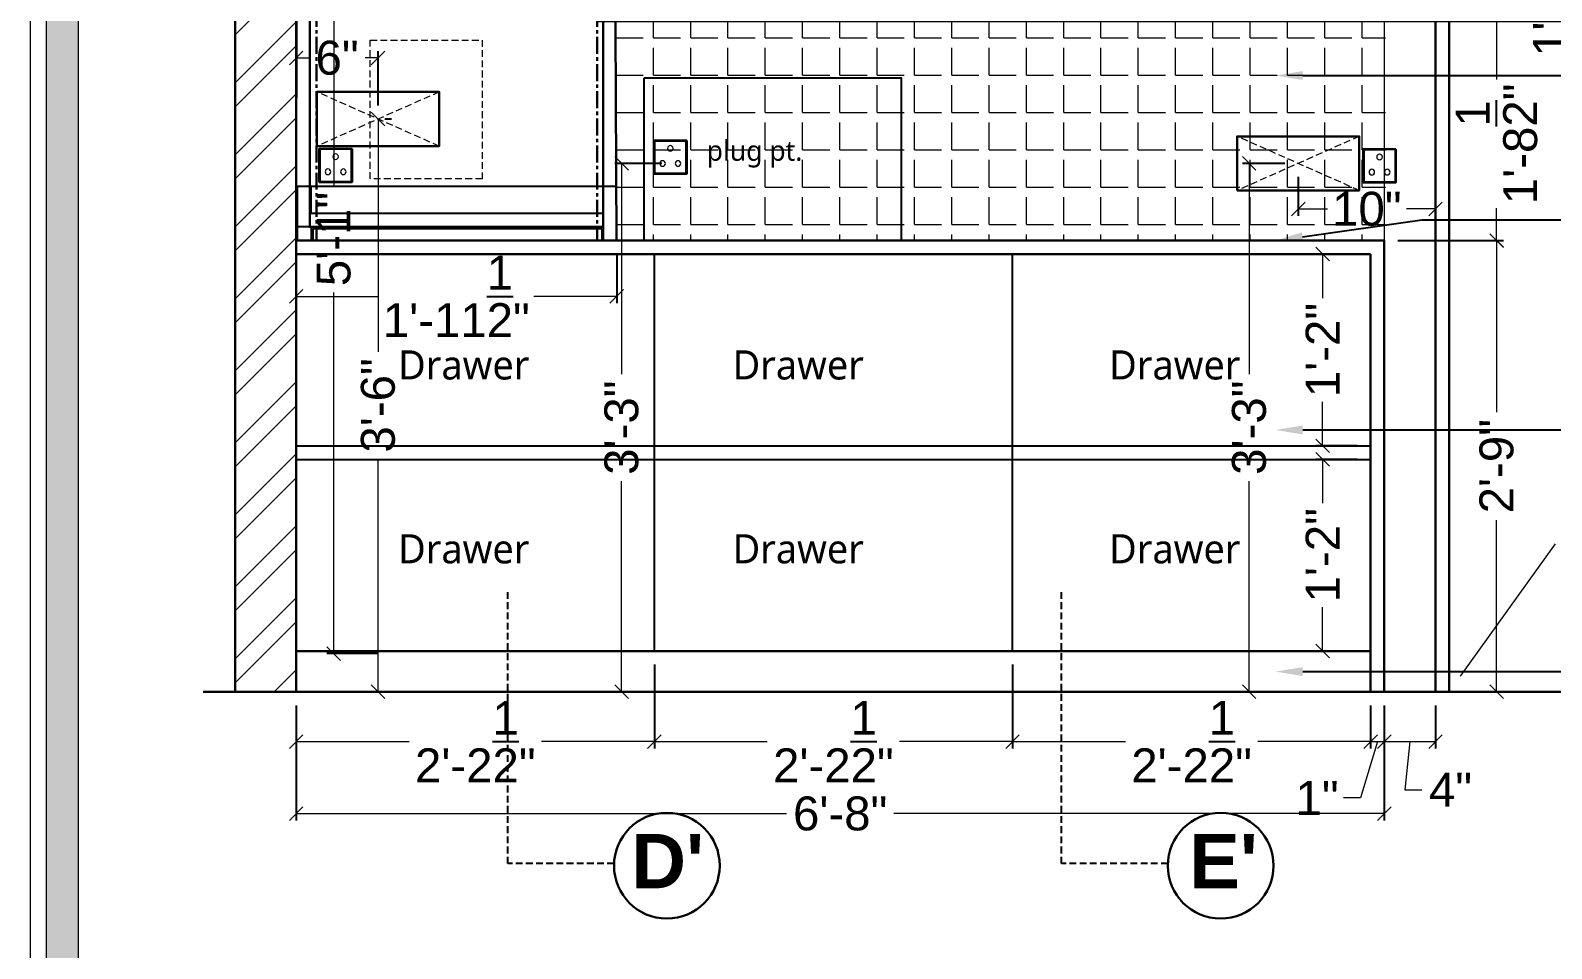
# Model space of a CAD drawing. Header units: millimetres. Extents: x 56222 to 3066687, y -650199 to -121287.
# Drawn here: x 133032.1 to 133144.3, y -185496.6 to -185429 of the extents above; entities that cross this region are included whole.
import ezdxf
from ezdxf import colors
from ezdxf.entities.mleader import LeaderData, LeaderLine
from ezdxf.math import Vec2, Vec3

# ---------------------------------------------------------------- set-up
doc = ezdxf.new("R2010")
doc.units = ezdxf.units.MM
doc.header["$MEASUREMENT"] = 0
doc.header["$PDMODE"] = 35
for name, pattern in [('00 . GROUND FLOOR$0$DASHED', [0.75, 0.5, -0.25]), ('ACAD_ISO02W100', [15, 12, -3]), ('CENTER', [2, 1.25, -0.25, 0.25, -0.25]), ('DASHED', [0.75, 0.5, -0.25]), ('DASHED2', [0.375, 0.25, -0.125]), ('DASHEDX2', [1.5, 1, -0.5])]:
    doc.linetypes.add(name, pattern=pattern)
doc.layers.get('Defpoints').update_dxf_attribs({"color": 220})
doc.layers.add('AR HATCH-7', color=7, linetype='Continuous')
for name, color, linetype, lineweight in [('COLUMN', 1, 'Continuous', 30), ('DIM.', 250, 'Continuous', 13), ('dim05', 1, 'Continuous', 13), ('Dimension', 10, 'DASHEDX2', 20), ('el', 7, 'Continuous', 20), ('ELEC-wires', 1, 'DASHED2', 13), ('Electrical', 84, 'Continuous', 30), ('FURNITURE', 32, 'Continuous', 9), ('FURNITURE-1', 252, 'Continuous', 13), ('hatch-rcc', 251, 'Continuous', 9), ('Text', 7, 'Continuous', 15), ('wall', 7, 'Continuous', 30), ('XX~SLAB ( BEAM )~ ( DIM )', 7, 'Continuous', 9)]:
    doc.layers.add(name, color=color, linetype=linetype, lineweight=lineweight)
doc.styles.add('Arial', font='arial.ttf')
doc.styles.get("Standard").update_dxf_attribs({"font": 'arial.ttf', "height": 6})
doc.styles.add('style4', font='ARIALN.TTF')
doc.dimstyles.new('ISO-25', dxfattribs={"dimtxt": 2.5, "dimasz": 1, "dimexe": 0.5, "dimexo": 1, "dimtad": 0, "dimdec": 1, "dimlunit": 4, "dimtxsty": 'Standard', "dimblk": 'OBLIQUE', "dimcen": 2.5, "dimclrd": 1, "dimclre": 1, "dimclrt": 5, "dimadec": 0, "dimazin": 0, "dimtfac": 1, "dimtdec": 1, "dimtmove": 0, "dimatfit": 3, "dimfxl": 1, "dimlwd": -1, "dimarcsym": 0})

# ---------------------------------------------------------------- blocks, each defined once
blk = doc.blocks.new('erfer')
at = {"layer": 'hatch-rcc', "lineweight": 30}
blk.add_lwpolyline([(1905.9, -1304.21), (1908.38, -1304.21), (1908.38, -1306.73), (1905.9, -1306.73)], close=True, dxfattribs=at)
at = {"layer": 'hatch-rcc'}
blk.add_lwpolyline([(1905.96, -1304.28), (1908.31, -1304.28), (1908.31, -1306.66), (1905.96, -1306.66)], close=True, dxfattribs=at)
for centre in [(1907.14, -1304.81), (1906.56, -1305.95), (1907.72, -1305.95)]:
    blk.add_circle(centre, 0.211, dxfattribs=at)
blk = doc.blocks.new('6616')
at = {"color": 242, "linetype": 'DASHED', "true_color": 0xcd2027}
for p, q in [((386784.79, -36915.77), (386775.78, -36911.78)), ((386784.79, -36911.78), (386775.78, -36915.77))]:
    blk.add_line(p, q, dxfattribs=at)
at = {"layer": 'ELEC-wires', "color": 5, "linetype": 'ByBlock', "lineweight": 30, "ltscale": 4}
blk.add_lwpolyline([(386775.78, -36911.78), (386784.79, -36911.78), (386784.79, -36915.77), (386775.78, -36915.77)], close=True, dxfattribs=at)
blk = doc.blocks.new('_Oblique')
at = {"layer": 'wall', "color": 0, "lineweight": -2}
blk.add_line((-0.5, -0.5), (0.5, 0.5), dxfattribs=at)
blk = doc.blocks.new('*D538')
at = {"layer": 'Defpoints', "color": 0, "lineweight": 30, "transparency": 16777216}
for p in [(133131.96, -185444.46), (133140.25, -185444.46), (133131.96, -185477.71)]:
    blk.add_point(p, dxfattribs=at)
at = {"layer": 'dim05', "color": 1, "linetype": 'Continuous', "lineweight": -2, "transparency": 16777216}
for p, q in [((133132.96, -185444.46), (133140.75, -185444.46)), ((133132.96, -185477.71), (133140.75, -185477.71))]:
    blk.add_line(p, q, dxfattribs=at)
at = {"layer": 'dim05', "color": 1, "linetype": 'Continuous', "transparency": 16777216}
for p, q in [((133140.25, -185444.46), (133140.25, -185457.12)), ((133140.25, -185477.71), (133140.25, -185465.06))]:
    blk.add_line(p, q, dxfattribs=at)
at = {"layer": 'dim05', "color": 1, "transparency": 16777216}
for p, rotation in [((133140.25, -185444.46), 90), ((133140.25, -185477.71), 270)]:
    blk.add_blockref('_Oblique', p, dxfattribs=dict(at, rotation=rotation))
at = {"layer": 'dim05', "color": 5, "lineweight": 25, "transparency": 16777216, "insert": (133140.25, -185461.09), "char_height": 2.5, "attachment_point": 5, "rotation": 90, "style": 'Arial'}
blk.add_mtext('2\'-9"', dxfattribs=at)
blk = doc.blocks.new('*D539')
at = {"layer": 'Defpoints', "color": 0, "lineweight": 30, "transparency": 16777216}
for p in [(133131.96, -185424.03), (133140.25, -185424.03), (133131.96, -185444.47)]:
    blk.add_point(p, dxfattribs=at)
at = {"layer": 'dim05', "color": 1, "linetype": 'Continuous', "lineweight": -2, "transparency": 16777216}
for p, q in [((133132.96, -185424.03), (133140.75, -185424.03)), ((133132.96, -185444.47), (133140.75, -185444.47))]:
    blk.add_line(p, q, dxfattribs=at)
at = {"layer": 'dim05', "color": 1, "linetype": 'Continuous', "transparency": 16777216}
for p, q in [((133140.25, -185424.03), (133140.25, -185432.6)), ((133140.25, -185444.47), (133140.25, -185442.08))]:
    blk.add_line(p, q, dxfattribs=at)
at = {"layer": 'dim05', "color": 1, "transparency": 16777216}
for p, rotation in [((133140.25, -185424.03), 90), ((133140.25, -185444.47), 270)]:
    blk.add_blockref('_Oblique', p, dxfattribs=dict(at, rotation=rotation))
at = {"layer": 'dim05', "color": 5, "lineweight": 25, "transparency": 16777216, "insert": (133140.25, -185437.34), "char_height": 2.5, "attachment_point": 5, "rotation": 90, "style": 'Arial'}
blk.add_mtext('1\'-8{\\H1x;\\S1/2;}"', dxfattribs=at)
blk = doc.blocks.new('*D540')
at = {"layer": 'Defpoints', "color": 0, "lineweight": 30, "transparency": 16777216}
for p in [(133051.74, -185444.46), (133075.37, -185444.46), (133075.37, -185448.58)]:
    blk.add_point(p, dxfattribs=at)
at = {"layer": 'dim05', "color": 1, "linetype": 'Continuous', "lineweight": -2, "transparency": 16777216}
for p, q in [((133051.74, -185445.46), (133051.74, -185449.08)), ((133075.37, -185445.46), (133075.37, -185449.08))]:
    blk.add_line(p, q, dxfattribs=at)
at = {"layer": 'dim05', "color": 1, "linetype": 'Continuous', "transparency": 16777216}
for p, q in [((133051.74, -185448.58), (133057.84, -185448.58)), ((133075.37, -185448.58), (133069.27, -185448.58))]:
    blk.add_line(p, q, dxfattribs=at)
at = {"layer": 'dim05', "color": 1, "transparency": 16777216, "rotation": 180}
blk.add_blockref('_Oblique', (133051.74, -185448.58), dxfattribs=at)
at = {"layer": 'dim05', "color": 1, "transparency": 16777216}
blk.add_blockref('_Oblique', (133075.37, -185448.58), dxfattribs=at)
at = {"layer": 'dim05', "color": 5, "lineweight": 25, "transparency": 16777216, "insert": (133063.55, -185448.58), "char_height": 2.5, "attachment_point": 5, "style": 'Arial'}
blk.add_mtext('1\'-11{\\H1x;\\S1/2;}"', dxfattribs=at)
blk = doc.blocks.new('*D563')
at = {"layer": 'Defpoints', "color": 0, "lineweight": 30, "transparency": 16777216}
for p in [(133104.55, -185474.71), (133130.96, -185477.71), (133104.55, -185481.38)]:
    blk.add_point(p, dxfattribs=at)
at = {"layer": 'dim05', "color": 1, "linetype": 'Continuous', "lineweight": -2, "transparency": 16777216}
for p, q in [((133104.55, -185475.71), (133104.55, -185481.88)), ((133130.96, -185478.71), (133130.96, -185481.88))]:
    blk.add_line(p, q, dxfattribs=at)
at = {"layer": 'dim05', "color": 1, "linetype": 'Continuous', "transparency": 16777216}
for p, q in [((133104.55, -185481.38), (133112.88, -185481.38)), ((133130.96, -185481.38), (133122.64, -185481.38))]:
    blk.add_line(p, q, dxfattribs=at)
at = {"layer": 'dim05', "color": 1, "transparency": 16777216, "rotation": 180}
blk.add_blockref('_Oblique', (133104.55, -185481.38), dxfattribs=at)
at = {"layer": 'dim05', "color": 1, "transparency": 16777216}
blk.add_blockref('_Oblique', (133130.96, -185481.38), dxfattribs=at)
at = {"layer": 'dim05', "color": 5, "lineweight": 25, "transparency": 16777216, "insert": (133117.76, -185481.38), "char_height": 2.5, "attachment_point": 5, "style": 'Arial'}
blk.add_mtext('2\'-2{\\H1x;\\S1/2;}"', dxfattribs=at)
blk = doc.blocks.new('*D564')
at = {"layer": 'Defpoints', "color": 0, "lineweight": 30, "transparency": 16777216}
for p in [(133078.15, -185474.71), (133104.55, -185474.71), (133078.15, -185481.38)]:
    blk.add_point(p, dxfattribs=at)
at = {"layer": 'dim05', "color": 1, "linetype": 'Continuous', "lineweight": -2, "transparency": 16777216}
for p, q in [((133078.15, -185475.71), (133078.15, -185481.88)), ((133104.55, -185475.71), (133104.55, -185481.88))]:
    blk.add_line(p, q, dxfattribs=at)
at = {"layer": 'dim05', "color": 1, "linetype": 'Continuous', "transparency": 16777216}
for p, q in [((133078.15, -185481.38), (133086.47, -185481.38)), ((133104.55, -185481.38), (133096.23, -185481.38))]:
    blk.add_line(p, q, dxfattribs=at)
at = {"layer": 'dim05', "color": 1, "transparency": 16777216, "rotation": 180}
blk.add_blockref('_Oblique', (133078.15, -185481.38), dxfattribs=at)
at = {"layer": 'dim05', "color": 1, "transparency": 16777216}
blk.add_blockref('_Oblique', (133104.55, -185481.38), dxfattribs=at)
at = {"layer": 'dim05', "color": 5, "lineweight": 25, "transparency": 16777216, "insert": (133091.35, -185481.38), "char_height": 2.5, "attachment_point": 5, "style": 'Arial'}
blk.add_mtext('2\'-2{\\H1x;\\S1/2;}"', dxfattribs=at)
blk = doc.blocks.new('*D561')
at = {"layer": 'Defpoints', "color": 0, "lineweight": 30, "transparency": 16777216}
for p in [(133130.96, -185445.46), (133127.42, -185459.59), (133130.96, -185459.59)]:
    blk.add_point(p, dxfattribs=at)
at = {"layer": 'dim05', "color": 1, "linetype": 'Continuous', "lineweight": -2, "transparency": 16777216}
for p, q in [((133129.96, -185445.46), (133126.92, -185445.46)), ((133129.96, -185459.59), (133126.92, -185459.59))]:
    blk.add_line(p, q, dxfattribs=at)
at = {"layer": 'dim05', "color": 1, "linetype": 'Continuous', "transparency": 16777216}
for p, q in [((133127.42, -185445.46), (133127.42, -185448.7)), ((133127.42, -185459.59), (133127.42, -185456.36))]:
    blk.add_line(p, q, dxfattribs=at)
at = {"layer": 'dim05', "color": 1, "transparency": 16777216}
for p, rotation in [((133127.42, -185445.46), 90), ((133127.42, -185459.59), 270)]:
    blk.add_blockref('_Oblique', p, dxfattribs=dict(at, rotation=rotation))
at = {"layer": 'dim05', "color": 5, "lineweight": 25, "transparency": 16777216, "insert": (133127.42, -185452.53), "char_height": 2.5, "attachment_point": 5, "rotation": 90, "style": 'Arial'}
blk.add_mtext('1\'-2"', dxfattribs=at)
blk = doc.blocks.new('*D562')
at = {"layer": 'Defpoints', "color": 0, "lineweight": 30, "transparency": 16777216}
for p in [(133130.96, -185460.59), (133127.42, -185474.71), (133130.96, -185474.71)]:
    blk.add_point(p, dxfattribs=at)
at = {"layer": 'dim05', "color": 1, "linetype": 'Continuous', "lineweight": -2, "transparency": 16777216}
for p, q in [((133129.96, -185460.59), (133126.92, -185460.59)), ((133129.96, -185474.71), (133126.92, -185474.71))]:
    blk.add_line(p, q, dxfattribs=at)
at = {"layer": 'dim05', "color": 1, "linetype": 'Continuous', "transparency": 16777216}
for p, q in [((133127.42, -185460.59), (133127.42, -185463.82)), ((133127.42, -185474.71), (133127.42, -185471.48))]:
    blk.add_line(p, q, dxfattribs=at)
at = {"layer": 'dim05', "color": 1, "transparency": 16777216}
for p, rotation in [((133127.42, -185460.59), 90), ((133127.42, -185474.71), 270)]:
    blk.add_blockref('_Oblique', p, dxfattribs=dict(at, rotation=rotation))
at = {"layer": 'dim05', "color": 5, "lineweight": 25, "transparency": 16777216, "insert": (133127.42, -185467.65), "char_height": 2.5, "attachment_point": 5, "rotation": 90, "style": 'Arial'}
blk.add_mtext('1\'-2"', dxfattribs=at)
blk = doc.blocks.new('*D560')
at = {"layer": 'Defpoints', "color": 0, "lineweight": 30, "transparency": 16777216}
for p in [(133078.15, -185474.71), (133051.74, -185477.71), (133051.74, -185481.38)]:
    blk.add_point(p, dxfattribs=at)
at = {"layer": 'dim05', "color": 1, "linetype": 'Continuous', "lineweight": -2, "transparency": 16777216}
for p, q in [((133078.15, -185475.71), (133078.15, -185481.88)), ((133051.74, -185478.71), (133051.74, -185481.88))]:
    blk.add_line(p, q, dxfattribs=at)
at = {"layer": 'dim05', "color": 1, "linetype": 'Continuous', "transparency": 16777216}
for p, q in [((133051.74, -185481.38), (133060.07, -185481.38)), ((133078.15, -185481.38), (133069.83, -185481.38))]:
    blk.add_line(p, q, dxfattribs=at)
at = {"layer": 'dim05', "color": 1, "transparency": 16777216, "rotation": 180}
blk.add_blockref('_Oblique', (133051.74, -185481.38), dxfattribs=at)
at = {"layer": 'dim05', "color": 1, "transparency": 16777216}
blk.add_blockref('_Oblique', (133078.15, -185481.38), dxfattribs=at)
at = {"layer": 'dim05', "color": 5, "lineweight": 25, "transparency": 16777216, "insert": (133064.95, -185481.38), "char_height": 2.5, "attachment_point": 5, "style": 'Arial'}
blk.add_mtext('2\'-2{\\H1x;\\S1/2;}"', dxfattribs=at)
blk = doc.blocks.new('*D557')
at = {"layer": 'Defpoints', "color": 0, "lineweight": 30, "transparency": 16777216}
for p in [(133079.69, -185438.78), (133075.73, -185477.71), (133079.9, -185477.71)]:
    blk.add_point(p, dxfattribs=at)
at = {"layer": 'dim05', "color": 1, "linetype": 'Continuous', "lineweight": -2, "transparency": 16777216}
for p, q in [((133078.69, -185438.78), (133075.23, -185438.78)), ((133078.9, -185477.71), (133075.23, -185477.71))]:
    blk.add_line(p, q, dxfattribs=at)
at = {"layer": 'dim05', "color": 1, "linetype": 'Continuous', "transparency": 16777216}
for p, q in [((133075.73, -185438.78), (133075.73, -185454.3)), ((133075.73, -185477.71), (133075.73, -185462.19))]:
    blk.add_line(p, q, dxfattribs=at)
at = {"layer": 'dim05', "color": 1, "transparency": 16777216}
for p, rotation in [((133075.73, -185438.78), 90), ((133075.73, -185477.71), 270)]:
    blk.add_blockref('_Oblique', p, dxfattribs=dict(at, rotation=rotation))
at = {"layer": 'dim05', "color": 5, "lineweight": 25, "transparency": 16777216, "insert": (133075.73, -185458.25), "char_height": 2.5, "attachment_point": 5, "rotation": 90, "style": 'Arial'}
blk.add_mtext('3\'-3"', dxfattribs=at)
blk = doc.blocks.new('*D558')
at = {"layer": 'Defpoints', "color": 0, "lineweight": 30, "transparency": 16777216}
for p in [(133057.78, -185435.51), (133057.78, -185477.71), (133057.78, -185477.71)]:
    blk.add_point(p, dxfattribs=at)
at = {"layer": 'dim05', "color": 1, "linetype": 'Continuous', "transparency": 16777216}
for p, q in [((133057.78, -185435.51), (133057.78, -185452.67)), ((133057.78, -185477.71), (133057.78, -185460.56))]:
    blk.add_line(p, q, dxfattribs=at)
at = {"layer": 'dim05', "color": 1, "linetype": 'Continuous', "lineweight": -2, "transparency": 16777216}
for p, q in [((133058.78, -185435.51), (133058.28, -185435.51)), ((133058.78, -185477.71), (133058.28, -185477.71))]:
    blk.add_line(p, q, dxfattribs=at)
at = {"layer": 'dim05', "color": 1, "transparency": 16777216}
for p, rotation in [((133057.78, -185435.51), 90), ((133057.78, -185477.71), 270)]:
    blk.add_blockref('_Oblique', p, dxfattribs=dict(at, rotation=rotation))
at = {"layer": 'dim05', "color": 5, "lineweight": 25, "transparency": 16777216, "insert": (133057.78, -185456.61), "char_height": 2.5, "attachment_point": 5, "rotation": 90, "style": 'Arial'}
blk.add_mtext('3\'-6"', dxfattribs=at)
blk = doc.blocks.new('*D559')
at = {"layer": 'Defpoints', "color": 0, "lineweight": 30, "transparency": 16777216}
for p in [(133058.78, -185413.8), (133054.51, -185474.9), (133058.78, -185474.9)]:
    blk.add_point(p, dxfattribs=at)
at = {"layer": 'dim05', "color": 1, "linetype": 'Continuous', "lineweight": -2, "transparency": 16777216}
for p, q in [((133057.78, -185413.8), (133054.01, -185413.8)), ((133057.78, -185474.9), (133054.01, -185474.9))]:
    blk.add_line(p, q, dxfattribs=at)
at = {"layer": 'dim05', "color": 1, "linetype": 'Continuous', "transparency": 16777216}
for p, q in [((133054.51, -185413.8), (133054.51, -185440.4)), ((133054.51, -185474.9), (133054.51, -185448.3))]:
    blk.add_line(p, q, dxfattribs=at)
at = {"layer": 'dim05', "color": 1, "transparency": 16777216}
for p, rotation in [((133054.51, -185413.8), 90), ((133054.51, -185474.9), 270)]:
    blk.add_blockref('_Oblique', p, dxfattribs=dict(at, rotation=rotation))
at = {"layer": 'dim05', "color": 5, "lineweight": 25, "transparency": 16777216, "insert": (133054.51, -185444.35), "char_height": 2.5, "attachment_point": 5, "rotation": 90, "style": 'Arial'}
blk.add_mtext('5\'-1"', dxfattribs=at)
blk = doc.blocks.new('*D565')
at = {"layer": 'Defpoints', "color": 0, "lineweight": 30, "transparency": 16777216}
for p in [(133051.74, -185477.71), (133131.96, -185477.71), (133131.96, -185486.69)]:
    blk.add_point(p, dxfattribs=at)
at = {"layer": 'dim05', "color": 1, "linetype": 'Continuous', "lineweight": -2, "transparency": 16777216}
for p, q in [((133051.74, -185478.71), (133051.74, -185487.19)), ((133131.96, -185478.71), (133131.96, -185487.19))]:
    blk.add_line(p, q, dxfattribs=at)
at = {"layer": 'dim05', "color": 1, "linetype": 'Continuous', "transparency": 16777216}
for p, q in [((133051.74, -185486.69), (133087.9, -185486.69)), ((133131.96, -185486.69), (133095.81, -185486.69))]:
    blk.add_line(p, q, dxfattribs=at)
at = {"layer": 'dim05', "color": 1, "transparency": 16777216, "rotation": 180}
blk.add_blockref('_Oblique', (133051.74, -185486.69), dxfattribs=at)
at = {"layer": 'dim05', "color": 1, "transparency": 16777216}
blk.add_blockref('_Oblique', (133131.96, -185486.69), dxfattribs=at)
at = {"layer": 'dim05', "color": 5, "lineweight": 25, "transparency": 16777216, "insert": (133091.85, -185486.69), "char_height": 2.5, "attachment_point": 5, "style": 'Arial'}
blk.add_mtext('6\'-8"', dxfattribs=at)
blk = doc.blocks.new('*D566')
at = {"layer": 'Defpoints', "color": 0, "lineweight": 30, "transparency": 16777216}
for p in [(133130.96, -185477.71), (133131.96, -185477.71), (133131.96, -185481.38)]:
    blk.add_point(p, dxfattribs=at)
at = {"layer": 'dim05', "color": 1, "linetype": 'Continuous', "lineweight": -2, "transparency": 16777216}
for p, q in [((133130.96, -185478.71), (133130.96, -185481.88)), ((133131.96, -185478.71), (133131.96, -185481.88))]:
    blk.add_line(p, q, dxfattribs=at)
at = {"layer": 'dim05', "color": 1, "linetype": 'Continuous', "transparency": 16777216}
for p, q in [((133130.96, -185481.38), (133129.96, -185481.38)), ((133131.46, -185481.38), (133130.21, -185485.53)), ((133130.96, -185481.38), (133131.96, -185481.38)), ((133130.96, -185481.38), (133131.96, -185481.38)), ((133131.96, -185481.38), (133132.96, -185481.38)), ((133130.21, -185485.53), (133128.96, -185485.53))]:
    blk.add_line(p, q, dxfattribs=at)
at = {"layer": 'dim05', "color": 1, "transparency": 16777216}
blk.add_blockref('_Oblique', (133130.96, -185481.38), dxfattribs=at)
at = {"layer": 'dim05', "color": 1, "transparency": 16777216, "rotation": 180}
blk.add_blockref('_Oblique', (133131.96, -185481.38), dxfattribs=at)
at = {"layer": 'dim05', "color": 5, "lineweight": 25, "transparency": 16777216, "insert": (133127.01, -185485.53), "char_height": 2.5, "attachment_point": 5, "style": 'Arial'}
blk.add_mtext('1"', dxfattribs=at)
blk = doc.blocks.new('*D567')
at = {"layer": 'Defpoints', "color": 0, "lineweight": 30, "transparency": 16777216}
for p in [(133131.96, -185477.96), (133135.74, -185477.71), (133135.74, -185481.38)]:
    blk.add_point(p, dxfattribs=at)
at = {"layer": 'dim05', "color": 1, "linetype": 'Continuous', "lineweight": -2, "transparency": 16777216}
for p, q in [((133131.96, -185478.96), (133131.96, -185481.88)), ((133135.74, -185478.71), (133135.74, -185481.88))]:
    blk.add_line(p, q, dxfattribs=at)
at = {"layer": 'dim05', "color": 1, "linetype": 'Continuous', "transparency": 16777216}
for p, q in [((133131.96, -185481.38), (133135.74, -185481.38)), ((133133.85, -185481.38), (133133.49, -185484.93)), ((133133.49, -185484.93), (133134.74, -185484.93))]:
    blk.add_line(p, q, dxfattribs=at)
at = {"layer": 'dim05', "color": 1, "transparency": 16777216, "rotation": 180}
blk.add_blockref('_Oblique', (133131.96, -185481.38), dxfattribs=at)
at = {"layer": 'dim05', "color": 1, "transparency": 16777216}
blk.add_blockref('_Oblique', (133135.74, -185481.38), dxfattribs=at)
at = {"layer": 'dim05', "color": 5, "lineweight": 25, "transparency": 16777216, "insert": (133136.85, -185484.93), "char_height": 2.5, "attachment_point": 5, "style": 'Arial'}
blk.add_mtext('4"', dxfattribs=at)
blk = doc.blocks.new('*D568')
at = {"layer": 'Defpoints', "color": 0, "lineweight": 30, "transparency": 16777216}
for p in [(133131.96, -185423.03), (133140.25, -185423.03), (133131.96, -185424.03)]:
    blk.add_point(p, dxfattribs=at)
at = {"layer": 'dim05', "color": 1, "linetype": 'Continuous', "transparency": 16777216}
for p, q in [((133140.25, -185423.03), (133140.25, -185422.03)), ((133140.25, -185424.03), (133140.25, -185423.03)), ((133140.25, -185424.03), (133140.25, -185423.03)), ((133140.25, -185423.53), (133144.19, -185426.12)), ((133140.25, -185424.03), (133140.25, -185425.03)), ((133144.19, -185426.12), (133144.19, -185427.37))]:
    blk.add_line(p, q, dxfattribs=at)
at = {"layer": 'dim05', "color": 1, "linetype": 'Continuous', "lineweight": -2, "transparency": 16777216}
for p, q in [((133132.96, -185423.03), (133140.75, -185423.03)), ((133132.96, -185424.03), (133140.75, -185424.03))]:
    blk.add_line(p, q, dxfattribs=at)
at = {"layer": 'dim05', "color": 1, "transparency": 16777216}
for p, rotation in [((133140.25, -185423.03), 270), ((133140.25, -185424.03), 90)]:
    blk.add_blockref('_Oblique', p, dxfattribs=dict(at, rotation=rotation))
at = {"layer": 'dim05', "color": 5, "lineweight": 25, "transparency": 16777216, "insert": (133144.19, -185429.32), "char_height": 2.5, "attachment_point": 5, "rotation": 90, "style": 'Arial'}
blk.add_mtext('1"', dxfattribs=at)
blk = doc.blocks.new('*D665')
at = {"layer": 'Defpoints', "color": 0, "lineweight": 30, "transparency": 16777216}
for p in [(133057.78, -185431.01), (133051.74, -185433.6), (133057.78, -185435.51)]:
    blk.add_point(p, dxfattribs=at)
at = {"layer": 'dim05', "color": 1, "linetype": 'Continuous', "lineweight": -2, "transparency": 16777216}
for p, q in [((133051.74, -185432.6), (133051.74, -185430.51)), ((133057.78, -185434.51), (133057.78, -185430.51))]:
    blk.add_line(p, q, dxfattribs=at)
at = {"layer": 'dim05', "color": 1, "linetype": 'Continuous', "transparency": 16777216}
for p, q in [((133051.74, -185431.01), (133052.69, -185431.01)), ((133057.78, -185431.01), (133056.83, -185431.01))]:
    blk.add_line(p, q, dxfattribs=at)
at = {"layer": 'dim05', "color": 1, "transparency": 16777216, "rotation": 180}
blk.add_blockref('_Oblique', (133051.74, -185431.01), dxfattribs=at)
at = {"layer": 'dim05', "color": 1, "transparency": 16777216}
blk.add_blockref('_Oblique', (133057.78, -185431.01), dxfattribs=at)
at = {"layer": 'dim05', "color": 5, "lineweight": 25, "transparency": 16777216, "insert": (133054.76, -185431.01), "char_height": 2.5, "attachment_point": 5, "style": 'Arial'}
blk.add_mtext('6"', dxfattribs=at)
blk = doc.blocks.new('*D666')
at = {"layer": 'Defpoints', "color": 0, "lineweight": 30, "transparency": 16777216}
for p in [(133125.62, -185438.78), (133122, -185477.71), (133123.96, -185477.71)]:
    blk.add_point(p, dxfattribs=at)
at = {"layer": 'dim05', "color": 1, "linetype": 'Continuous', "lineweight": -2, "transparency": 16777216}
for p, q in [((133124.62, -185438.78), (133121.5, -185438.78)), ((133122.96, -185477.71), (133121.5, -185477.71))]:
    blk.add_line(p, q, dxfattribs=at)
at = {"layer": 'dim05', "color": 1, "linetype": 'Continuous', "transparency": 16777216}
for p, q in [((133122, -185438.78), (133122, -185454.3)), ((133122, -185477.71), (133122, -185462.19))]:
    blk.add_line(p, q, dxfattribs=at)
at = {"layer": 'dim05', "color": 1, "transparency": 16777216}
for p, rotation in [((133122, -185438.78), 90), ((133122, -185477.71), 270)]:
    blk.add_blockref('_Oblique', p, dxfattribs=dict(at, rotation=rotation))
at = {"layer": 'dim05', "color": 5, "lineweight": 25, "transparency": 16777216, "insert": (133122, -185458.25), "char_height": 2.5, "attachment_point": 5, "rotation": 90, "style": 'Arial'}
blk.add_mtext('3\'-3"', dxfattribs=at)
blk = doc.blocks.new('*D667')
at = {"layer": 'Defpoints', "color": 0, "lineweight": 30, "transparency": 16777216}
for p in [(133125.62, -185438.78), (133135.74, -185438.78), (133135.74, -185442.14)]:
    blk.add_point(p, dxfattribs=at)
at = {"layer": 'dim05', "color": 1, "linetype": 'Continuous', "lineweight": -2, "transparency": 16777216}
for p, q in [((133125.62, -185439.78), (133125.62, -185442.64)), ((133135.74, -185439.78), (133135.74, -185442.64))]:
    blk.add_line(p, q, dxfattribs=at)
at = {"layer": 'dim05', "color": 1, "linetype": 'Continuous', "transparency": 16777216}
for p, q in [((133125.62, -185442.14), (133127.77, -185442.14)), ((133135.74, -185442.14), (133133.6, -185442.14))]:
    blk.add_line(p, q, dxfattribs=at)
at = {"layer": 'dim05', "color": 1, "transparency": 16777216, "rotation": 180}
blk.add_blockref('_Oblique', (133125.62, -185442.14), dxfattribs=at)
at = {"layer": 'dim05', "color": 1, "transparency": 16777216}
blk.add_blockref('_Oblique', (133135.74, -185442.14), dxfattribs=at)
at = {"layer": 'dim05', "color": 5, "lineweight": 25, "transparency": 16777216, "insert": (133130.68, -185442.14), "char_height": 2.5, "attachment_point": 5, "style": 'Arial'}
blk.add_mtext('10"', dxfattribs=at)

msp = doc.modelspace()

# ---------------------------------------------------------------- hatches: boundary and pattern name
at = {"layer": 'AR HATCH-7', "linetype": 'CENTER', "lineweight": 15, "true_color": 0x939598}
h = msp.add_hatch(dxfattribs=at)
h.set_pattern_fill('ANSI32', color=252, scale=10)
h.set_pattern_definition([(45, (-1474.7563, 184.205), (-2.65165043, 2.65165043), []), (45, (-1472.9886, 184.205), (-2.65165043, 2.65165043), [])])
h.paths.add_polyline_path([(133051.743, -185380.715), (133047.243, -185380.715), (133047.243, -185477.715), (133051.743, -185477.715)])
at = {"layer": 'Dimension', "linetype": 'Continuous', "true_color": 0xd39e00}
h = msp.add_hatch(color=42, dxfattribs=at)
h.paths.add_polyline_path([(133033.328, -185301.142), (133033.328, -185537.919), (133369.719, -185537.919), (133369.719, -185301.142)])
h.paths.add_polyline_path([(133035.689, -185303.503), (133367.358, -185303.503), (133367.358, -185535.558), (133035.689, -185535.558)], flags=16)
at = {"layer": 'FURNITURE', "linetype": 'CENTER', "lineweight": 15, "true_color": 0xc7c8ca, "transparency": 33554687}
h = msp.add_hatch(dxfattribs=at)
h.set_pattern_fill('ANGLE', color=9, scale=10)
h.set_pattern_definition([(0, (41.3245, 11.2212), (0, 2.75), [2, -0.75]), (90, (41.3245, 11.2212), (-2.75, 2e-16), [2, -0.75])])
h.paths.add_polyline_path([(133132.056, -185424.028), (133075.365, -185424.028), (133075.365, -185444.465), (133132.056, -185444.465)])

# ---------------------------------------------------------------- linework, layer by layer
at = {"layer": 'COLUMN'}
msp.add_line((133044.883, -185477.715), (133178.894, -185477.715), dxfattribs=at)
at = {"layer": 'Dimension', "color": 42, "linetype": 'Continuous', "true_color": 0xd39e00}
for points in [[(133032.148, -185299.961), (133370.899, -185299.961), (133370.899, -185539.099), (133032.148, -185539.099)], [(133033.328, -185301.142), (133369.719, -185301.142), (133369.719, -185537.919), (133033.328, -185537.919)], [(133035.689, -185303.503), (133367.358, -185303.503), (133367.358, -185535.558), (133035.689, -185535.558)]]:
    msp.add_lwpolyline(points, close=True, dxfattribs=at)
at = {"layer": 'FURNITURE', "color": 3, "linetype": 'CENTER', "lineweight": 30}
for p, q in [((133053.235, -185403.466), (133053.235, -185444.465)), ((133073.927, -185403.466), (133073.927, -185444.465))]:
    msp.add_line(p, q, dxfattribs=at)
at = {"layer": 'FURNITURE', "color": 9, "lineweight": 5, "true_color": 0xc7c8ca}
msp.add_line((133131.96, -185417.539), (133131.96, -185444.465), dxfattribs=at)
at = {"layer": 'FURNITURE', "lineweight": -3}
for p, q in [((133078.149, -185474.715), (133078.149, -185445.465)), ((133104.555, -185474.715), (133104.555, -185445.465))]:
    msp.add_line(p, q, dxfattribs=at)
at = {"layer": 'FURNITURE', "lineweight": 25}
for p, q in [((133131.96, -185445.465), (133131.96, -185477.715)), ((133051.743, -185459.59), (133130.96, -185459.59)), ((133051.743, -185460.59), (133130.96, -185460.59))]:
    msp.add_line(p, q, dxfattribs=at)
at = {"layer": 'FURNITURE', "lineweight": 30}
msp.add_line((133051.743, -185474.715), (133130.96, -185474.715), dxfattribs=at)
at = {"layer": 'FURNITURE', "linetype": 'ACAD_ISO02W100', "lineweight": 5}
msp.add_lwpolyline([(133136.743, -185385.715), (133170.743, -185430.215), (133136.743, -185477.715)], dxfattribs=at)
at = {"layer": 'FURNITURE', "lineweight": 30}
for points in [[(133051.783, -185402.464), (133075.17, -185402.467), (133075.365, -185444.465), (133051.743, -185444.465)], [(133052.783, -185403.464), (133074.405, -185403.464), (133074.365, -185443.465), (133052.743, -185443.465)]]:
    msp.add_lwpolyline(points, close=True, dxfattribs=at)
at = {"layer": 'FURNITURE', "linetype": 'DASHED', "lineweight": 15}
msp.add_lwpolyline([(133057.201, -185429.691), (133065.461, -185429.691), (133065.461, -185439.927), (133057.201, -185439.927)], close=True, dxfattribs=at)
at = {"layer": 'FURNITURE', "lineweight": -3}
msp.add_lwpolyline([(133077.397, -185432.487), (133096.352, -185432.487), (133096.352, -185444.465), (133077.397, -185444.465)], close=True, dxfattribs=at)
at = {"layer": 'FURNITURE', "lineweight": 30}
for points in [[(133131.96, -185444.465), (133051.743, -185444.465), (133051.743, -185445.465), (133130.96, -185445.465)], [(133130.96, -185445.465), (133130.96, -185477.715), (133131.96, -185477.715), (133131.96, -185444.465)]]:
    msp.add_lwpolyline(points, dxfattribs=at)
at = {"layer": 'FURNITURE', "lineweight": 25}
msp.add_lwpolyline([(133131.96, -185446.465), (133131.96, -185445.465)], dxfattribs=at)
at = {"layer": 'FURNITURE-1', "linetype": 'ByBlock', "lineweight": 25}
for p, q in [((133051.836, -185440.465), (133075.365, -185440.465)), ((133051.836, -185444.465), (133051.836, -185440.465)), ((133052.836, -185442.465), (133052.836, -185440.465)), ((133074.365, -185442.465), (133074.365, -185440.465)), ((133075.365, -185444.465), (133075.365, -185440.465)), ((133074.365, -185442.465), (133052.836, -185442.465)), ((133074.365, -185443.465), (133051.836, -185443.465)), ((133052.836, -185443.465), (133052.836, -185444.465)), ((133074.271, -185443.596), (133052.959, -185443.596)), ((133052.959, -185443.596), (133052.959, -185444.465)), ((133074.271, -185443.596), (133074.271, -185444.465)), ((133074.365, -185443.465), (133074.365, -185444.465)), ((133052.836, -185444.465), (133051.836, -185444.465)), ((133051.836, -185444.465), (133052.836, -185444.465)), ((133074.271, -185444.465), (133052.866, -185444.465)), ((133075.365, -185444.465), (133074.365, -185444.465))]:
    msp.add_line(p, q, dxfattribs=at)
at = {"layer": 'FURNITURE-1', "color": 252, "linetype": '00 . GROUND FLOOR$0$DASHED', "lineweight": 25, "true_color": 0x939598}
for points in [[(133075.179, -185490.37), (133067.336, -185490.37), (133067.336, -185470.349)], [(133116.006, -185490.37), (133108.162, -185490.37), (133108.162, -185470.349)]]:
    msp.add_lwpolyline(points, dxfattribs=at)
at = {"layer": 'FURNITURE-1', "color": 1, "linetype": 'ByBlock', "lineweight": 30}
for centre in [(133079.072, -185490.522), (133119.899, -185490.522)]:
    msp.add_circle(centre, 3.897, dxfattribs=at)
at = {"layer": 'XX~SLAB ( BEAM )~ ( DIM )', "lineweight": 30}
for p, q in [((133047.243, -185380.715), (133047.243, -185477.715)), ((133051.743, -185477.715), (133051.743, -185380.715))]:
    msp.add_line(p, q, dxfattribs=at)
for points in [[(133135.743, -185477.715), (133135.743, -185384.715), (133171.743, -185384.715), (133171.743, -185477.715)], [(133136.743, -185477.715), (133136.743, -185385.715), (133170.743, -185385.715), (133170.743, -185477.715)]]:
    msp.add_lwpolyline(points, dxfattribs=at)

# ---------------------------------------------------------------- block references
at = {"layer": 'el', "color": 1, "transparency": 33554687, "xscale": -1, "rotation": 180.0000000001202}
for p in [(-253722.504, -222349.288), (-253654.668, -222352.557)]:
    msp.add_blockref('6616', p, dxfattribs=at)
at = {"layer": 'FURNITURE-1', "transparency": 33554687, "xscale": -0.9762505880272067, "yscale": 0.9762505880272067, "zscale": 0.9762505880272067}
for p in [(134941.172, -184163.854), (134916.497, -184164.464), (134993.462, -184164.487)]:
    msp.add_blockref('erfer', p, dxfattribs=at)

# ---------------------------------------------------------------- texts
at = {"layer": 'DIM.', "color": 1, "char_height": 4, "attachment_point": 3}
for s, insert in [("{\\fArial|b1|i0|c0|p34;D'}", (133081.815, -185488.183)), ("{\\fArial|b1|i0|c0|p34;E'}", (133122.642, -185488.183))]:
    msp.add_mtext_dynamic_manual_height_columns(s, width=81.87572, gutter_width=1.128, heights=[0], dxfattribs=dict(at, insert=insert))
at = {"layer": 'Electrical', "color": 5, "transparency": 33554687, "insert": (133085.532, -185438.088), "char_height": 1.5, "width": 29.95401, "attachment_point": 5}
msp.add_mtext('{\\fMalgun Gothic|b0|i0|c0|p34;\\C5;plug pt.}', dxfattribs=at)
at = {"layer": 'Text', "ltscale": 20, "char_height": 2.14365, "width": 39.27782, "attachment_point": 1}
for insert in [(133059.256, -185452.558), (133083.917, -185452.558), (133111.679, -185452.558), (133059.256, -185466.106), (133083.917, -185466.106), (133111.679, -185466.106)]:
    msp.add_mtext('{\\fMalgun Gothic|b0|i0|c0|p34;\\C1;Drawer}', dxfattribs=dict(at, insert=insert))

# ---------------------------------------------------------------- dimensions: what is measured, and where the dimension line sits
at = {"layer": 'dim05', "color": 27, "lineweight": 25, "true_color": 0x7d5120}
for base, p1, p2, angle, override, picture, middle in [((133054.513, -185474.904), (133058.783, -185413.799), (133058.783, -185474.904), 90, {"dimdec": 0, "dimtxsty": 'Arial'}, '*D559', (133054.513, -185444.351)), ((133057.783, -185477.715), (133057.783, -185435.511), (133057.783, -185477.715), 90, {"dimdec": 0, "dimtxsty": 'Arial'}, '*D558', (133057.783, -185456.613)), ((133075.729, -185477.715), (133079.687, -185438.777), (133079.903, -185477.715), 90, {"dimdec": 0, "dimtxsty": 'Arial'}, '*D557', (133075.729, -185458.246)), ((133121.996, -185477.715), (133125.619, -185438.78), (133123.955, -185477.715), 90, {"dimtxsty": 'Arial'}, '*D666', (133121.996, -185458.247)), ((133140.2501, -185444.465), (133131.9604, -185477.7147), (133131.9604, -185444.465), 90, {"dimtxsty": 'Arial'}, '*D538', (133140.2501, -185461.0898)), ((133127.42, -185459.59), (133130.96, -185445.465), (133130.96, -185459.59), 90, {"dimdec": 0, "dimtxsty": 'Arial'}, '*D561', (133127.42, -185452.527)), ((133127.42, -185474.715), (133130.96, -185460.59), (133130.96, -185474.715), 90, {"dimtxsty": 'Arial'}, '*D562', (133127.42, -185467.652)), ((133078.149, -185481.381), (133104.555, -185474.715), (133078.149, -185474.715), 180, {"dimtxsty": 'Arial'}, '*D564', (133091.352, -185481.381)), ((133104.555, -185481.381), (133130.96, -185477.715), (133104.555, -185474.715), 180, {"dimtxsty": 'Arial'}, '*D563', (133117.758, -185481.381))]:
    dim = msp.add_linear_dim(base=base, p1=p1, p2=p2, angle=angle, dimstyle='ISO-25', override=override, dxfattribs=at)
    dim.commit()
    dim.dimension.update_dxf_attribs({"geometry": picture, "text_midpoint": middle})
for base, p1, p2, override, picture, middle in [((133140.25, -185423.027), (133131.96, -185424.027), (133131.96, -185423.027), {"dimtxsty": 'Arial', "dimtmove": 1}, '*D568', (133144.186, -185427.997)), ((133140.25, -185424.027), (133131.96, -185444.466), (133131.96, -185424.027), {"dimtxsty": 'Arial'}, '*D539', (133140.25, -185437.338))]:
    dim = msp.add_linear_dim(base=base, p1=p1, p2=p2, angle=90, dimstyle='ISO-25', override=override, dxfattribs=at)
    dim.commit()
    dim.dimension.update_dxf_attribs({"geometry": picture, "text_midpoint": middle, "dimtype": 160})
for base, p1, p2, picture, middle in [((133057.783, -185431.01), (133051.743, -185433.598), (133057.783, -185435.511), '*D665', (133054.763, -185431.01)), ((133135.743, -185442.14), (133125.619, -185438.78), (133135.743, -185438.78), '*D667', (133130.681, -185442.14)), ((133075.365, -185448.577), (133051.743, -185444.465), (133075.365, -185444.465), '*D540', (133063.554, -185448.577)), ((133051.743, -185481.381), (133078.149, -185474.715), (133051.743, -185477.715), '*D560', (133064.946, -185481.381)), ((133131.96, -185486.694), (133051.743, -185477.715), (133131.96, -185477.715), '*D565', (133091.852, -185486.694))]:
    dim = msp.add_linear_dim(base=base, p1=p1, p2=p2, dimstyle='ISO-25', override={"dimtxsty": 'Arial'}, dxfattribs=at)
    dim.commit()
    dim.dimension.update_dxf_attribs({"geometry": picture, "text_midpoint": middle})
for base, p1, p2, picture, middle in [((133131.96, -185481.381), (133130.96, -185477.715), (133131.96, -185477.715), '*D566', (133128.33, -185485.53)), ((133135.743, -185481.381), (133131.96, -185477.965), (133135.743, -185477.715), '*D567', (133135.366, -185484.928))]:
    dim = msp.add_linear_dim(base=base, p1=p1, p2=p2, dimstyle='ISO-25', override={"dimtxsty": 'Arial', "dimtmove": 1}, dxfattribs=at)
    dim.commit()
    dim.dimension.update_dxf_attribs({"geometry": picture, "text_midpoint": middle, "dimtype": 160})

# ---------------------------------------------------------------- leaders
at = {"layer": 'Text', "color": 1, "lineweight": 0, "ltscale": 20}
ml = msp.add_multileader_mtext('Standard', dxfattribs=at)
ml.set_content('Indirect light', color=1, style='style4')
ml.set_leader_properties()
ml.build(insert=Vec2(0, 0))
ml.multileader.update_dxf_attribs({"dogleg_length": 2.025, "arrow_head_size": 2})
ctx = ml.context
ctx.base_point, ctx.char_height, ctx.arrow_head_size, ctx.landing_gap_size, ctx.plane_origin = Vec3(133177.939, -185428.305, 0.078), 3, 2, 0.4, Vec3(133108.412, -185428.305, 0.078)
notes = []
notes.append((ctx, [(0, (1, 1, 0), (133125.859, -185428.305, 0.078), (1, 0), 52.08, [(3, [(133120.516, -185423.58, 0.078), (133121.649, -185417.093, 0.078), (133120.281, -185402.096, 0.078), (133073.927, -185428.305, 0.078)], 0, [])])]))
ctx.mtext.insert = Vec3(133178.339, -185426.364, 0.078)
ml = msp.add_multileader_mtext('Standard', dxfattribs=at)
ml.set_content('Backsplash_\\PTile', color=1, style='style4')
ml.set_leader_properties()
ml.build(insert=Vec2(0, 0))
ml.multileader.update_dxf_attribs({"dogleg_length": 2.025, "arrow_head_size": 2})
ctx = ml.context
ctx.base_point, ctx.char_height, ctx.arrow_head_size, ctx.landing_gap_size, ctx.plane_origin = Vec3(133177.038, -185432.306, 0.078), 3, 2, 0.4, Vec3(133108.412, -185432.306, 0.078)
notes.append((ctx, [(0, (1, 1, 0), (133176.076, -185432.306, 0.078), (1, 0), 0.962, [(0, [(133123.955, -185432.306, 0.078)], 0, [])])]))
ctx.mtext.insert = Vec3(133177.438, -185430.781, 0.078)
ml = msp.add_multileader_mtext('Standard', dxfattribs=at)
ml.set_content('Platform_\\Pstone finish', color=1, style='style4')
ml.set_leader_properties()
ml.build(insert=Vec2(0, 0))
ml.multileader.update_dxf_attribs({"dogleg_length": 2.025, "arrow_head_size": 2})
ctx = ml.context
ctx.base_point, ctx.char_height, ctx.arrow_head_size, ctx.landing_gap_size, ctx.plane_origin = Vec3(133177.838, -185442.939, 0.078), 3, 2, 0.4, Vec3(133108.412, -185443.325, 0.078)
notes.append((ctx, [(0, (1, 1, 0), (133134.729, -185442.939, 0.078), (1, 0), 43.109, [(0, [(133123.955, -185444.465, 0.078)], 0, [])])]))
ctx.mtext.insert = Vec3(133178.238, -185441.414, 0.078)
ml = msp.add_multileader_mtext('Standard', dxfattribs=at)
ml.set_content('Drawer finish in \\PPU/Acrylic ', color=1, style='style4')
ml.set_leader_properties()
ml.build(insert=Vec2(0, 0))
ml.multileader.update_dxf_attribs({"dogleg_length": 2.025, "arrow_head_size": 2})
ctx = ml.context
ctx.base_point, ctx.char_height, ctx.arrow_head_size, ctx.landing_gap_size, ctx.plane_origin = Vec3(133177.038, -185458.42, 0.078), 3, 2, 0.4, Vec3(133108.412, -185458.42, 0.078)
notes.append((ctx, [(0, (1, 1, 0), (133176.076, -185458.42, 0.078), (1, 0), 0.962, [(0, [(133123.955, -185458.42, 0.078)], 0, [])])]))
ctx.mtext.insert = Vec3(133177.438, -185456.479, 0.078)
ml = msp.add_multileader_mtext('Standard', dxfattribs=at)
ml.set_content('Skirting in \\Pcivil work', color=1, style='style4')
ml.set_leader_properties()
ml.build(insert=Vec2(0, 0))
ml.multileader.update_dxf_attribs({"dogleg_length": 2.025, "arrow_head_size": 2})
ctx = ml.context
ctx.base_point, ctx.char_height, ctx.arrow_head_size, ctx.landing_gap_size, ctx.plane_origin = Vec3(133177.038, -185476.224, 0.078), 3, 2, 0.4, Vec3(133108.412, -185476.224, 0.078)
notes.append((ctx, [(0, (1, 1, 0), (133176.076, -185476.224, 0.078), (1, 0), 0.962, [(0, [(133123.955, -185476.224, 0.078)], 0, [])])]))
ctx.mtext.insert = Vec3(133177.438, -185474.699, 0.078)
for ctx, leaders in notes:
    for number, flags, end, landing, length, lines in leaders:
        leader = LeaderData()
        leader.index, (leader.has_last_leader_line, leader.has_dogleg_vector, leader.attachment_direction) = number, flags
        leader.last_leader_point, leader.dogleg_vector, leader.dogleg_length = Vec3(end), Vec3(landing), length
        for number, points, colour, breaks in lines:
            line = LeaderLine()
            line.index, line.vertices, line.color, line.breaks = number, Vec3.list(points), colors.encode_raw_color(colour), breaks
            leader.lines.append(line)
        ctx.leaders.append(leader)

doc.saveas('drawing.dxf')
